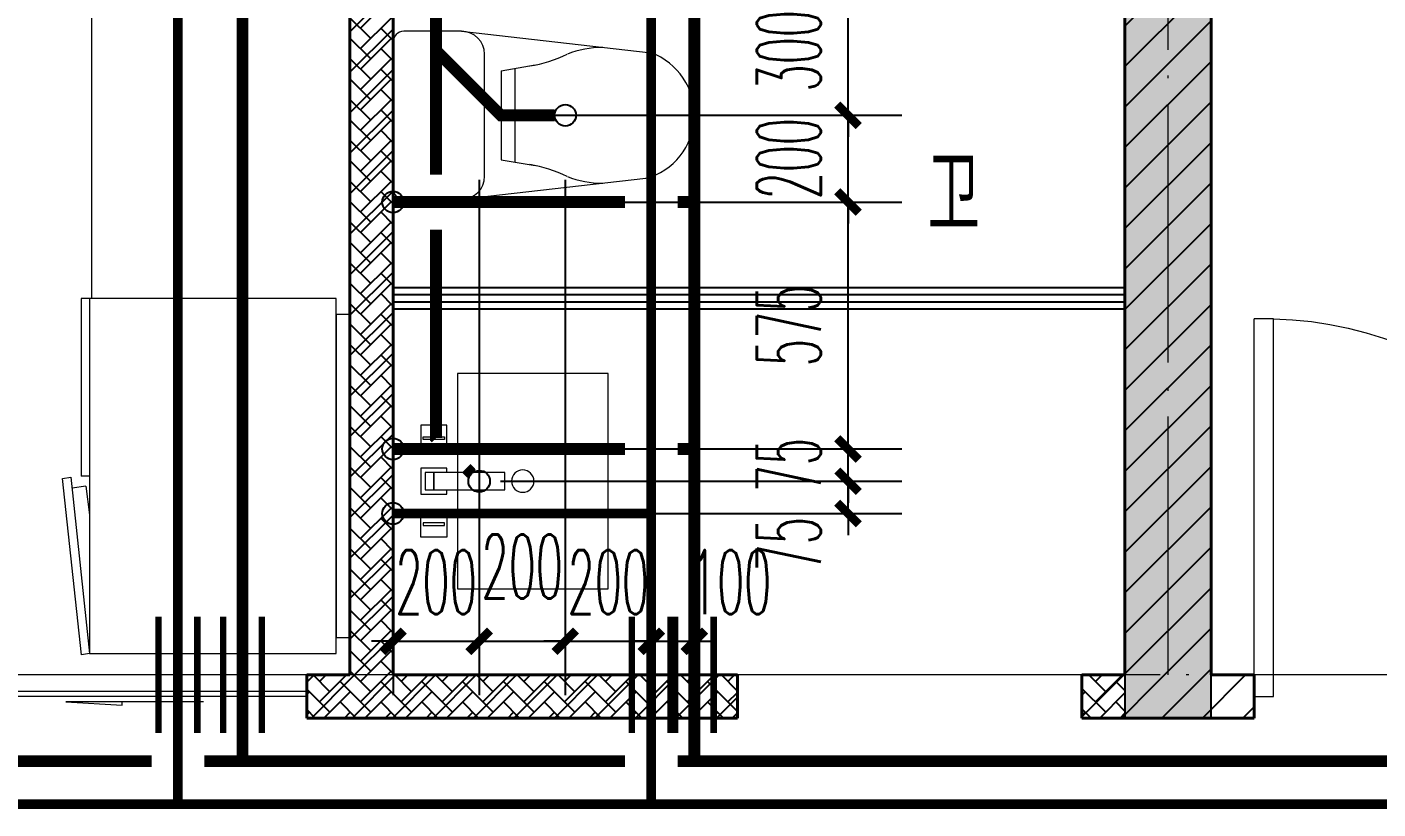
# Model space of a CAD drawing. Extents: x 27938 to 1042331, y -235042 to 1535213.
# Drawn here: x 699367 to 702504, y 140671 to 142487 of the extents above; entities that cross this region are included whole.
import ezdxf

# ---------------------------------------------------------------- set-up
doc = ezdxf.new("R2010")
doc.units = 0
doc.header["$LTSCALE"] = 1000
doc.header["$MEASUREMENT"] = 0
doc.linetypes.add('DASH', pattern=[0.35, 0.25, -0.1])
doc.linetypes.add('DOTE', pattern=[2.42, 2, -0.2, 0.02, -0.2])
for name, color, linetype in [('$RECOVER_210609100354-5', 7, 'Continuous'), ('3.5方案汇报，与郭总、侯月琴确定户型_t8$0$2020.03.04 -1安徽标准化洋房户型(UA）_t8_t8$0$看线', 154, 'Continuous'), ('AH-FURNITURE', 1, 'Continuous'), ('COLUMN', 9, 'Continuous'), ('CURTWALL', 4, 'Continuous'), ('EQUIP_污水', 7, 'Continuous'), ('PIPE-污水', 2, 'W'), ('PIPE-热给水', 5, 'RJ1'), ('PIPE-给水', 3, 'J1'), ('PUB_TEXT', 4, 'Continuous'), ('TWT_DIM', 3, 'Continuous'), ('VALVE_不分区给水', 7, 'Continuous'), ('VPIPE-热给水', 5, 'RJ1'), ('VPIPE-给水', 3, 'TG_J'), ('保温', 6, 'Continuous'), ('建筑-排气道', 9, 'Continuous')]:
    doc.layers.add(name, color=color, linetype=linetype)
for name, color, linetype, lineweight in [('DOTE', 19, 'DOTE', 9), ('LVTRY', 1, 'Continuous', 13), ('PUB_HATCH', 8, 'Continuous', 9), ('WALL', 9, 'Continuous', 40), ('WINDOW', 8, 'Continuous', 15), ('平面-空调预留孔', 173, 'Continuous', 15), ('立面-洞口示意', 152, 'Continuous', 13)]:
    doc.layers.add(name, color=color, linetype=linetype, lineweight=lineweight)
doc.styles.add('_TCH_DIM_T3', font='SIMPLEX.shx', dxfattribs={"width": 0.494118, "bigfont": 'GBCBIG.shx'})
doc.styles.add('DIM_FONT', font='SIMPLEX.shx', dxfattribs={"width": 0.56})
doc.styles.get("Standard").update_dxf_attribs({"font": 'gbenor.shx', "bigfont": 'gbcbig.shx'})
doc.styles.add('TG_LINETYPE', font='SIMPLEX', dxfattribs={"width": 0.8, "height": 3, "bigfont": 'HZTXT'})
doc.linetypes.add('J1', pattern='A,3,-0.2,["J1",Standard,S=0.25,R=0,X=-0.1,Y=-0.115],-0.35', length=3.55)
doc.linetypes.add('RJ1', pattern='A,3,-0.2,["RJ1",Standard,S=0.25,R=0,X=-0.1,Y=-0.115],-0.5', length=3.7)
doc.linetypes.add('TG_J', pattern='A,2,-0.22,["J",TG_LINETYPE,S=0.1,R=0,X=-0.18,Y=-0.15],0', length=2.22)
doc.linetypes.add('W', pattern='A,3,-0.2,["W",Standard,S=0.25,R=0,X=-0.1,Y=-0.115],-0.2', length=3.4)
doc.dimstyles.new('_TWT_ARCH&&50', dxfattribs={"dimtxt": 148.75, "dimasz": 50, "dimexe": 125, "dimexo": 150, "dimgap": 63.125, "dimtad": 1, "dimdec": 0, "dimzin": 0, "dimdsep": 46, "dimtxsty": '_TCH_DIM_T3', "dimblk": 'ARCHTICK', "dimcen": 0.09, "dimclrt": 7, "dimazin": 2, "dimtfac": 1, "dimtdec": 0, "dimtix": 1, "dimtmove": 2, "dimatfit": 3, "dimfxl": 1, "dimtolj": 1, "dimtzin": 0, "dimarcsym": 0})
pattern_1 = [(45, (0, 0), (0, 47.4157523), [100.584, -33.528]), (135, (23.708, 23.708), (3e-15, 47.4157523), [100.584, -33.528])]
pattern_2 = [(45, (0, 47.75), (-47.022601, 47.022601), [])]

# ---------------------------------------------------------------- blocks, each defined once
blk = doc.blocks.new('GFDGDGRDGRDG')
at = {"layer": 'DOTE', "linetype": 'DOTE', "ltscale": 0.3}
for p, q in [((593293.7, 368758.3), (593293.7, 376108.3)), ((595193.7, 368758.3), (595193.7, 376108.3)), ((626393.7, 368758.3), (573593.7, 368758.3)), ((626393.7, 368458.3), (573593.7, 368458.3))]:
    blk.add_line(p, q, dxfattribs=at)
blk = doc.blocks.new('HFHFHFHFTF')
at = {"layer": 'PUB_HATCH'}
blk.add_hatch(color=256, dxfattribs=at).paths.add_polyline_path([(556016.6, 373823.7), (555416.6, 373823.7), (555416.6, 373623.7), (555816.6, 373623.7), (555816.6, 370923.7), (556016.6, 370923.7)])
at = {"layer": 'COLUMN', "color": 8}
for p, q in [((556016.6, 370923.7), (556016.6, 373823.7)), ((555816.6, 373623.7), (555816.6, 370923.7)), ((555816.6, 370923.7), (556016.6, 370923.7))]:
    blk.add_line(p, q, dxfattribs=at)
blk = doc.blocks.new('VDVDVDCZSCCS')
at = {"layer": '保温', "linetype": 'ByBlock', "ltscale": 10}
h = blk.add_hatch(dxfattribs=at)
h.set_pattern_fill('AR-HBONE', color=251, scale=55)
h.set_pattern_definition(pattern_1)
h.paths.add_polyline_path([(554116.6, 373623.7), (554116.5, 371023.7), (554016.5, 371023.7), (554016.6, 373623.7)])
h = blk.add_hatch(dxfattribs=at)
h.set_pattern_fill('AR-HBONE', color=251, scale=55)
h.set_pattern_definition(pattern_1)
edge = h.paths.add_edge_path()
edge.add_line((553916.6, 370923.7), (553916.6, 371023.7))
edge.add_line((553917.7, 371023.7), (554916.5, 371023.7))
edge.add_line((554916.5, 371023.7), (554916.5, 370923.7))
edge.add_line((554916.5, 370923.7), (553916.6, 370923.7))
h = blk.add_hatch(dxfattribs=at)
h.set_pattern_fill('AR-HBONE', color=251, scale=55)
h.set_pattern_definition(pattern_1)
h.paths.add_polyline_path([(555716.5, 370923.7), (555716.5, 371023.7), (555816.5, 371023.7), (555816.5, 370923.7)])
blk = doc.blocks.new('A$C60D053AF')
at = {"layer": 'AH-FURNITURE', "color": 0}
for p, q in [((232.5, -90), (128.3, -90)), ((192.5, -71), (327.6, -71)), ((192.5, -91), (327.6, -91)), ((355.9, -82.7), (384.2, -129)), ((232.5, -110), (128.3, -110)), ((245, -129.5), (245, -122.5)), ((265, -129.5), (265, -122.5)), ((341.7, -96.9), (370, -143.2)), ((255, -281), (255, -251)), ((393, -281), (393, -251)), ((255, -281), (393, -281))]:
    blk.add_line(p, q, dxfattribs=at)
for points in [[(170, -68, 1), (170, -94), (192.5, -94), (192.5, -68)], [(268, -122.5), (268, -107, 0.414214), (248, -87), (232.5, -87), (232.5, -113), (242, -113), (242, -122.5)], [(234, -251), (414, -251, 0.414214), (424, -241), (424, -111, 0.414214), (414, -101), (234, -101, 0.414214), (224, -111), (224, -241, 0.414214)], [(242, -152, 1), (268, -152), (268, -129.5), (242, -129.5)], [(383.8, -161.2, 1), (402.2, -142.8), (386.3, -126.9), (367.9, -145.3)]]:
    blk.add_lwpolyline(points, format="xyb", close=True, dxfattribs=at)
for centre, radius in [((100, -100), 30), ((255, -152), 15), ((255, -152), 10), ((393, -152), 15), ((393, -152), 10)]:
    blk.add_circle(centre, radius, dxfattribs=at)
for radius in [40, 20]:
    blk.add_arc((327.6, -111), radius, 45, 90, dxfattribs=at)
blk = doc.blocks.new('*U40')
h = blk.add_hatch(color=0)
h.set_gradient(color1=(0, 0, 255), rotation=180, tint=1)
h.paths.add_polyline_path([(0, 0), (-6.35, -6.35), (-6.35, -2.159), (-15, -2.159), (-15, 2.159), (-6.35, 2.159), (-6.35, 6.35)])
at = {"color": 0, "linetype": 'Continuous'}
blk.add_lwpolyline([(0, 0), (-6.35, -6.35), (-6.35, -2.159), (-15, -2.159), (-15, 2.159), (-6.35, 2.159), (-6.35, 6.35)], close=True, dxfattribs=at)
blk = doc.blocks.new('sgrsefv')
at = {"layer": 'PUB_HATCH'}
blk.add_hatch(color=0, dxfattribs=at).paths.add_polyline_path([(1112933.3, 840916.3), (1112933.3, 840646.3), (1113073.3, 840646.3), (1113073.3, 840661.3), (1112968.3, 840661.3), (1112948.3, 840681.3), (1112948.3, 840881.3), (1112968.3, 840901.3), (1113288.3, 840901.3), (1113308.3, 840881.3), (1113308.3, 840681.3), (1113288.3, 840661.3), (1113183.3, 840661.3), (1113183.3, 840646.3), (1113323.3, 840646.3), (1113323.3, 840916.3)])
at = {"layer": 'LVTRY', "color": 0}
for p, q in [((1113073.3, 840661.3), (1113073.3, 840646.3)), ((1113183.3, 840661.3), (1113183.3, 840646.3))]:
    blk.add_line(p, q, dxfattribs=at)
for points in [[(1112918.3, 840931.3), (1113338.3, 840931.3), (1113338.3, 840631.3), (1112918.3, 840631.3)], [(1112933.3, 840916.3), (1113323.3, 840916.3), (1113323.3, 840646.3), (1112933.3, 840646.3)], [(1113288.3, 840661.3), (1112968.3, 840661.3), (1112948.3, 840681.3), (1112948.3, 840881.3), (1112968.3, 840901.3), (1113288.3, 840901.3), (1113308.3, 840881.3), (1113308.3, 840681.3), (1113288.3, 840661.3)]]:
    blk.add_lwpolyline(points, close=True, dxfattribs=at)
at = {"layer": '立面-洞口示意', "color": 0}
blk.add_lwpolyline([(1112918.3, 840931.3), (1113181.8, 840837.4), (1113338.3, 840631.3)], dxfattribs=at)
at = {"layer": '建筑-排气道', "color": 8, "xscale": -5, "yscale": 5, "zscale": 5, "rotation": 270}
blk.add_blockref('*U40', (1113118.4, 840599), dxfattribs=at)
blk = doc.blocks.new('rtyg7uyhg')
at = {"layer": 'LVTRY', "color": 0}
for p, q in [((194234.6, 45488.8), (193621, 45488.8)), ((193590.3, 45458.1), (193590.3, 45069.5)), ((193925.8, 45440.4), (193940.1, 45432.2)), ((194265.3, 45069.5), (194265.3, 45458.1)), ((193682.3, 45407), (193887.8, 45407)), ((193896.4, 45429.9), (193857.6, 45326.3)), ((193875.3, 45316), (193945.6, 45401.5)), ((194111.9, 45407), (194173.3, 45407)), ((193621, 45130.8), (193621, 45345.6)), ((194009.6, 45345.6), (194009.6, 45130.8)), ((194050.5, 45130.8), (194050.5, 45345.6)), ((194234.6, 45345.6), (194234.6, 45130.8)), ((193857.6, 45326.3), (193875.3, 45316)), ((193948.3, 45069.5), (193682.3, 45069.5)), ((194173.3, 45069.5), (194111.9, 45069.5)), ((193621, 45038.8), (194234.6, 45038.8))]:
    blk.add_line(p, q, dxfattribs=at)
for centre, radius in [((193866.4, 45437.7), 20.5), ((193989.2, 45437.7), 20.5), ((194071, 45437.7), 20.5), ((193815.3, 45238.2), 25.6), ((194137.5, 45238.2), 25.6)]:
    blk.add_circle(centre, radius, dxfattribs=at)
for centre, radius, start, end in [((193621, 45458.1), 30.7, 90, 180), ((194234.6, 45458.1), 30.7, 360, 90), ((193915.6, 45422.7), 20.5, 60, 159.4623), ((193929.8, 45414.5), 20.5, 320.5377, 60), ((193682.3, 45345.6), 61.4, 90, 180), ((193948.3, 45345.6), 61.4, 360, 90), ((194111.9, 45345.6), 61.4, 90, 180), ((194173.3, 45345.6), 61.4, 360, 90), ((193682.3, 45130.8), 61.4, 180, 270), ((193948.3, 45130.8), 61.4, 270, 360), ((194111.9, 45130.8), 61.4, 180, 270), ((194173.3, 45130.8), 61.4, 270, 360), ((193621, 45069.5), 30.7, 180, 270), ((194234.6, 45069.5), 30.7, 270, 360)]:
    blk.add_arc(centre, radius, start, end, dxfattribs=at)
at = {"layer": 'LVTRY', "color": 0, "style": 'DIM_FONT', "width": 0.8, "flags": 9}
for tag in ['YSIZE', 'XSIZE']:
    blk.add_attdef(tag, (193927.8, 45487.8), '', height=0.5, rotation=90, dxfattribs=at)
blk = doc.blocks.new('A-Kitchen-7')
at = {"layer": 'LVTRY', "color": 0}
for p, q in [((-518.7, 779.7), (-7.2, 834.3)), ((-7.2, 834.3), (-3.6, 810.6)), ((-3.6, 810.6), (-515, 756)), ((-29.1, 767), (-35.2, 806.4)), ((-515, 756), (-518.7, 779.7)), ((515, 756), (-515, 756)), ((-515, 756), (-515, 40)), ((-485.6, 760.5), (-484.9, 756)), ((-29.1, 767), (-112.1, 756)), ((515, 780), (0, 780)), ((0, 756), (0, 780)), ((515, 756), (515, 780)), ((515, 40), (515, 756)), ((-515, 40), (515, 40))]:
    blk.add_line(p, q, dxfattribs=at)
blk.add_lwpolyline([(-468.9, 40), (-468.9, 0), (468.9, 0), (468.9, 40)], close=True, dxfattribs=at)
blk = doc.blocks.new('FRSDFDGDGDRGDR')
at = {"layer": '平面-空调预留孔', "color": 0}
for p, q in [((699612.3, 775044), (699612.3, 775441.2)), ((699618.9, 775447.8), (699746.3, 775447.8)), ((699746.3, 775447.8), (699746.3, 775355.4)), ((699719.9, 775342.2), (699719.9, 775143)), ((699726.5, 775348.8), (699739.7, 775348.8)), ((699726.5, 775136.4), (699739.7, 775136.4)), ((699746.3, 775129.8), (699746.3, 775037.4)), ((699746.3, 775037.4), (699618.9, 775037.4))]:
    blk.add_line(p, q, dxfattribs=at)
blk.add_lwpolyline([(699766.1, 775166.7), (699792.5, 775153.5), (699792.5, 775057.2), (699766.1, 775044), (699766.1, 775017.6), (699618.9, 775017.6, -0.414214), (699592.5, 775044), (699592.5, 775441.2, -0.414214), (699618.9, 775467.6), (699766.1, 775467.6), (699766.1, 775441.2), (699792.5, 775428), (699792.5, 775331.6), (699766.1, 775318.4)], format="xyb", close=True, dxfattribs=at)
for centre, radius in [((699739.7, 775331.6), 10.6), ((699739.7, 775243.2), 15.8), ((699739.7, 775153.5), 10.6)]:
    blk.add_circle(centre, radius, dxfattribs=at)
for centre, start, end in [((699618.9, 775441.2), 90, 180), ((699726.5, 775342.2), 90, 180), ((699739.7, 775355.4), 270, 360), ((699726.5, 775143), 180, 270), ((699739.7, 775129.8), 0, 90), ((699618.9, 775044), 180, 270)]:
    blk.add_arc(centre, 6.6, start, end, dxfattribs=at)
blk = doc.blocks.new('vcxvcdfvdxv')
at = {"layer": 'LVTRY', "color": 0}
for p, q in [((582293.7, 370358.3), (582763.9, 370358.3)), ((582393.7, 369458.3), (582393.7, 370358.3)), ((582547.9, 370115.4), (582763.9, 370358.3)), ((582763.9, 370358.3), (582763.9, 369458.3)), ((582703.7, 370278.3), (582303.7, 370278.3)), ((582393.7, 370268.3), (582393.7, 369548.3)), ((582713.7, 369548.3), (582713.7, 370268.3)), ((582338.7, 370238.3), (582623.7, 370238.3)), ((582578.9, 370168.3), (582578.9, 370258.3)), ((582578.9, 370258.3), (582583.4, 370258.3)), ((582583.4, 370258.3), (582583.4, 370168.3)), ((582338.7, 370233.3), (582623.7, 370233.3)), ((582428.7, 370018.3), (582428.7, 370228.3)), ((582433.7, 370018.3), (582433.7, 370228.3)), ((582628.7, 370228.3), (582628.7, 370018.3)), ((582633.7, 370228.3), (582633.7, 370018.3)), ((582583.4, 370168.3), (582578.9, 370168.3)), ((582293.7, 370115.4), (582547.9, 370115.4)), ((582393.7, 369700.3), (582393.7, 370115.4)), ((582408.7, 370125.6), (582536.2, 370125.6)), ((582408.7, 370121.1), (582408.7, 370125.6)), ((582536.2, 370121.1), (582408.7, 370121.1)), ((582653.7, 370125.6), (582526.2, 370125.6)), ((582526.2, 370125.6), (582526.2, 370121.1)), ((582526.2, 370121.1), (582653.7, 370121.1)), ((582536.2, 370125.6), (582536.2, 370121.1)), ((582547.9, 370115.4), (582547.9, 369700.3)), ((582653.7, 370121.1), (582653.7, 370125.6)), ((582583.4, 370078.3), (582578.9, 370078.3)), ((582578.9, 370078.3), (582578.9, 369988.3)), ((582583.4, 369988.3), (582583.4, 370078.3)), ((582623.7, 370013.3), (582338.7, 370013.3)), ((582623.7, 370008.3), (582338.7, 370008.3)), ((582578.9, 369988.3), (582583.4, 369988.3)), ((582693.1, 369958.3), (582654.3, 369958.3)), ((582673.7, 369938.9), (582673.7, 369977.7)), ((582693.1, 369858.3), (582654.3, 369858.3)), ((582673.7, 369838.9), (582673.7, 369877.7)), ((582578.9, 369738.3), (582578.9, 369828.3)), ((582578.9, 369828.3), (582583.4, 369828.3)), ((582583.4, 369828.3), (582583.4, 369738.3)), ((582623.7, 369808.3), (582338.7, 369808.3)), ((582623.7, 369803.3), (582338.7, 369803.3)), ((582428.7, 369798.3), (582428.7, 369588.3)), ((582433.7, 369798.3), (582433.7, 369588.3)), ((582628.7, 369588.3), (582628.7, 369798.3)), ((582633.7, 369588.3), (582633.7, 369798.3)), ((582583.4, 369738.3), (582578.9, 369738.3)), ((582547.9, 369700.3), (582293.7, 369700.3)), ((582763.9, 369458.3), (582547.9, 369700.3)), ((582536.2, 369695.6), (582408.7, 369695.6)), ((582408.7, 369695.6), (582408.7, 369691.1)), ((582408.7, 369691.1), (582536.2, 369691.1)), ((582526.2, 369691.1), (582526.2, 369695.6)), ((582526.2, 369695.6), (582653.7, 369695.6)), ((582653.7, 369691.1), (582526.2, 369691.1)), ((582536.2, 369691.1), (582536.2, 369695.6)), ((582653.7, 369695.6), (582653.7, 369691.1)), ((582583.4, 369648.3), (582578.9, 369648.3)), ((582578.9, 369648.3), (582578.9, 369558.3)), ((582583.4, 369558.3), (582583.4, 369648.3)), ((582338.7, 369583.3), (582623.7, 369583.3)), ((582338.7, 369578.3), (582623.7, 369578.3)), ((582578.9, 369558.3), (582583.4, 369558.3)), ((582303.7, 369538.3), (582703.7, 369538.3)), ((582763.9, 369458.3), (582293.7, 369458.3))]:
    blk.add_line(p, q, dxfattribs=at)
blk.add_lwpolyline([(582893.7, 368758.3), (582893.7, 370758.3), (583993.7, 370758.3), (583993.7, 369632.3)], dxfattribs=at)
for centre, radius in [((582481.2, 370123.3), 29.7), ((582481.2, 370123.3), 11.7), ((582673.7, 369958.3), 17), ((582673.7, 369858.3), 17), ((582481.2, 369693.3), 29.7), ((582481.2, 369693.3), 11.7)]:
    blk.add_circle(centre, radius, dxfattribs=at)
for centre, radius, start, end in [((582403.7, 370268.3), 10, 90, 180), ((582703.7, 370268.3), 10, 0, 90), ((582438.7, 370228.3), 10, 90, 180), ((582623.7, 370228.3), 10, 0, 90), ((582438.7, 370228.3), 5, 90, 180), ((582623.7, 370228.3), 5, 0, 90), ((582481.2, 370123.3), 56.7, 2.2742, 87.7258), ((582481.2, 370123.3), 52.2, 2.4704, 87.5296), ((582581.2, 370123.3), 56.7, 92.2742, 177.7258), ((582581.2, 370123.3), 52.2, 92.4704, 177.5296), ((582481.2, 370123.3), 56.7, 272.2742, 357.7258), ((582481.2, 370123.3), 52.2, 272.4704, 357.5296), ((582581.2, 370123.3), 56.7, 182.2742, 267.7258), ((582581.2, 370123.3), 52.2, 182.4704, 267.5296), ((582438.7, 370018.3), 10, 180, 270), ((582438.7, 370018.3), 5, 180, 270), ((582623.7, 370018.3), 5, 270, 0), ((582623.7, 370018.3), 10, 270, 0), ((582438.7, 369798.3), 10, 90, 180), ((582438.7, 369798.3), 5, 90, 180), ((582623.7, 369798.3), 10, 0, 90), ((582623.7, 369798.3), 5, 0, 90), ((582481.2, 369693.3), 56.7, 2.2742, 87.7258), ((582481.2, 369693.3), 52.2, 2.4704, 87.5296), ((582581.2, 369693.3), 56.7, 92.2742, 177.7258), ((582581.2, 369693.3), 52.2, 92.4704, 177.5296), ((582481.2, 369693.3), 56.7, 272.2742, 357.7258), ((582481.2, 369693.3), 52.2, 272.4704, 357.5296), ((582581.2, 369693.3), 56.7, 182.2742, 267.7258), ((582581.2, 369693.3), 52.2, 182.4704, 267.5296), ((582438.7, 369588.3), 10, 180, 270), ((582438.7, 369588.3), 5, 180, 270), ((582623.7, 369588.3), 5, 270, 0), ((582623.7, 369588.3), 10, 270, 0), ((582403.7, 369548.3), 10, 180, 270), ((582703.7, 369548.3), 10, 270, 0)]:
    blk.add_arc(centre, radius, start, end, dxfattribs=at)
at = {"color": 8}
for name, p in [('sgrsefv', (-530624.6, -469573)), ('rtyg7uyhg', (389578.4, 325769.5))]:
    blk.add_blockref(name, p, dxfattribs=at)
at = {"color": 8, "rotation": 90}
blk.add_blockref('FRSDFDGDGDRGDR', (1359511.2, -328434.2), dxfattribs=at)
at = {"color": 8, "xscale": -1, "rotation": 90}
blk.add_blockref('A$C60D053AF', (582713.7, 371358.3), dxfattribs=at)
at = {"layer": 'LVTRY', "color": 8, "extrusion": (0, 0, -1), "xscale": -0.7999999999883585, "yscale": 0.7999999999883585, "zscale": -0.7999999999883585, "rotation": 270}
blk.add_blockref('A-Kitchen-7', (-584593.7, 369220.3), dxfattribs=at)
blk = doc.blocks.new('rrrrrrrrrrrra')
at = {"color": 0}
for p, q in [((252.6, 483.7), (-87.4, 483.7)), ((-112.4, 458.7), (-112.4, 324.3)), ((277.6, 324.3), (277.6, 458.7)), ((-112.4, 324.3), (-63.7, -103.4)), ((277.6, 324.3), (227.5, -115.6)), ((-59.1, 271.1), (224.3, 271.1)), ((-20.6, 232.4), (-34.2, 153.6)), ((185.8, 232.4), (-20.6, 232.4)), ((185.8, 232.4), (199.4, 153.6)), ((191.3, 200.5), (-26.1, 200.5))]:
    blk.add_line(p, q, dxfattribs=at)
for centre, radius, start, end in [((-87.4, 458.7), 25, 90, 180), ((252.6, 458.7), 25, 0, 90), ((-59.1, 324.3), 53.3, 180, 270), ((224.3, 324.3), 53.3, 270, 0), ((-322.6, 209.8), 293.8, 333.5369, 351.4828), ((487.8, 209.8), 293.8, 188.5172, 206.4631), ((149, -3.2), 224.1, 158.5202, 180), ((16.2, -3.2), 224.1, 0, 21.4798), ((83.8, -63.6), 152.8, 195.0773, 340.1181)]:
    blk.add_arc(centre, radius, start, end, dxfattribs=at)
blk = doc.blocks.new('A$C1E0F638F')
at = {"color": 0}
for points in [[(499.7, 435.1), (499.7, 85.1), (0, 85.1), (0, 435.1)], [(269.9, 30), (229.9, 30), (229.9, 195), (269.9, 195)], [(119.9, 0), (179.9, 0), (179.9, 60), (119.9, 60)], [(146.9, 55), (152.9, 55), (152.9, 5), (146.9, 5)], [(379.9, 0), (319.9, 0), (319.9, 60), (379.9, 60)], [(352.9, 55), (346.9, 55), (346.9, 5), (352.9, 5)], [(229.9, 30), (269.9, 30), (269.9, 10), (229.9, 10)]]:
    blk.add_lwpolyline(points, close=True, dxfattribs=at)
blk.add_lwpolyline([(269.9, 60), (279.9, 60), (279.9, 0), (219.9, 0), (219.9, 60), (229.9, 60)], dxfattribs=at)
blk.add_circle((249.9, 236.3), 26, dxfattribs=at)
blk = doc.blocks.new('$VALVE$00000533')
at = {"ltscale": 0.5, "const_width": 25}
for points in [[(-225, 75), (225, 75)], [(-225, -75), (225, -75)]]:
    blk.add_lwpolyline(points, dxfattribs=at)
blk = doc.blocks.new('_ArchTick')
at = {"color": 0, "linetype": 'ByBlock', "const_width": 0.4}
blk.add_lwpolyline([(-0.5, -0.5), (0.5, 0.5)], dxfattribs=at)
blk = doc.blocks.new('*D280')
at = {"layer": 'Defpoints', "color": 0}
for p in [(700816.4, 142282.2), (700916.4, 142282.2), (700916.4, 141060.5)]:
    blk.add_point(p, dxfattribs=at)
at = {"layer": 'TWT_DIM', "color": 0, "lineweight": -2}
for p, q in [((700816.4, 142132.2), (700816.4, 140935.5)), ((700916.4, 142132.2), (700916.4, 140935.5)), ((700816.4, 141060.5), (700766.4, 141060.5)), ((700816.4, 141060.5), (700916.4, 141060.5)), ((700916.4, 141060.5), (700966.4, 141060.5))]:
    blk.add_line(p, q, dxfattribs=at)
at = {"layer": 'TWT_DIM', "color": 0, "lineweight": -2, "xscale": 50, "yscale": 50, "zscale": 50}
blk.add_blockref('_ArchTick', (700816.4, 141060.5), dxfattribs=at)
at = {"layer": 'TWT_DIM', "color": 0, "lineweight": -2, "xscale": 50, "yscale": 50, "zscale": 50, "rotation": 180}
blk.add_blockref('_ArchTick', (700916.4, 141060.5), dxfattribs=at)
at = {"layer": 'TWT_DIM', "color": 7, "insert": (701000.5, 141198), "char_height": 148.75, "attachment_point": 5, "style": '_TCH_DIM_T3'}
blk.add_mtext('\\A1;100', dxfattribs=at)
blk = doc.blocks.new('*D281')
at = {"layer": 'Defpoints', "color": 0}
for p in [(700616.6, 142282.2), (700816.4, 142282.2), (700816.4, 141060.5)]:
    blk.add_point(p, dxfattribs=at)
at = {"layer": 'TWT_DIM', "color": 0, "lineweight": -2}
for p, q in [((700616.6, 142132.2), (700616.6, 140935.5)), ((700816.4, 142132.2), (700816.4, 140935.5)), ((700616.6, 141060.5), (700566.6, 141060.5)), ((700616.6, 141060.5), (700816.4, 141060.5)), ((700816.4, 141060.5), (700866.4, 141060.5))]:
    blk.add_line(p, q, dxfattribs=at)
at = {"layer": 'TWT_DIM', "color": 0, "lineweight": -2, "xscale": 50, "yscale": 50, "zscale": 50}
blk.add_blockref('_ArchTick', (700616.6, 141060.5), dxfattribs=at)
at = {"layer": 'TWT_DIM', "color": 0, "lineweight": -2, "xscale": 50, "yscale": 50, "zscale": 50, "rotation": 180}
blk.add_blockref('_ArchTick', (700816.4, 141060.5), dxfattribs=at)
at = {"layer": 'TWT_DIM', "color": 7, "insert": (700716.5, 141198), "char_height": 148.75, "attachment_point": 5, "style": '_TCH_DIM_T3'}
blk.add_mtext('\\A1;200', dxfattribs=at)
blk = doc.blocks.new('*D282')
at = {"layer": 'Defpoints', "color": 0}
for p in [(700416.6, 142282.2), (700616.6, 142282.2), (700616.6, 141060.5)]:
    blk.add_point(p, dxfattribs=at)
at = {"layer": 'TWT_DIM', "color": 0, "lineweight": -2}
for p, q in [((700416.6, 142132.2), (700416.6, 140935.5)), ((700616.6, 142132.2), (700616.6, 140935.5)), ((700416.6, 141060.5), (700616.6, 141060.5))]:
    blk.add_line(p, q, dxfattribs=at)
at = {"layer": 'TWT_DIM', "color": 0, "lineweight": -2, "xscale": 50, "yscale": 50, "zscale": 50, "rotation": 180}
blk.add_blockref('_ArchTick', (700416.6, 141060.5), dxfattribs=at)
at = {"layer": 'TWT_DIM', "color": 0, "lineweight": -2, "xscale": 50, "yscale": 50, "zscale": 50}
blk.add_blockref('_ArchTick', (700616.6, 141060.5), dxfattribs=at)
at = {"layer": 'TWT_DIM', "color": 7, "insert": (700516.6, 141234.2), "char_height": 148.75, "attachment_point": 5, "style": '_TCH_DIM_T3'}
blk.add_mtext('\\A1;200', dxfattribs=at)
blk = doc.blocks.new('*D283')
at = {"layer": 'Defpoints', "color": 0}
for p in [(700216.6, 142282.2), (700416.6, 142282.2), (700416.6, 141060.5)]:
    blk.add_point(p, dxfattribs=at)
at = {"layer": 'TWT_DIM', "color": 0, "lineweight": -2}
for p, q in [((700216.6, 142132.2), (700216.6, 140935.5)), ((700416.6, 142132.2), (700416.6, 140935.5)), ((700216.6, 141060.5), (700166.6, 141060.5)), ((700216.6, 141060.5), (700416.6, 141060.5)), ((700416.6, 141060.5), (700466.6, 141060.5))]:
    blk.add_line(p, q, dxfattribs=at)
at = {"layer": 'TWT_DIM', "color": 0, "lineweight": -2, "xscale": 50, "yscale": 50, "zscale": 50}
blk.add_blockref('_ArchTick', (700216.6, 141060.5), dxfattribs=at)
at = {"layer": 'TWT_DIM', "color": 0, "lineweight": -2, "xscale": 50, "yscale": 50, "zscale": 50, "rotation": 180}
blk.add_blockref('_ArchTick', (700416.6, 141060.5), dxfattribs=at)
at = {"layer": 'TWT_DIM', "color": 7, "insert": (700316.6, 141198), "char_height": 148.75, "attachment_point": 5, "style": '_TCH_DIM_T3'}
blk.add_mtext('\\A1;200', dxfattribs=at)
blk = doc.blocks.new('*D284')
at = {"layer": 'Defpoints', "color": 0}
for p in [(700316.5, 141432.3), (701273.3, 141432.3), (700316.5, 141357.3)]:
    blk.add_point(p, dxfattribs=at)
at = {"layer": 'TWT_DIM', "color": 0, "lineweight": -2}
for p, q in [((701273.3, 141432.3), (701273.3, 141482.3)), ((700466.5, 141432.3), (701398.3, 141432.3)), ((701273.3, 141357.3), (701273.3, 141432.3)), ((700466.5, 141357.3), (701398.3, 141357.3)), ((701273.3, 141357.3), (701273.3, 141307.3))]:
    blk.add_line(p, q, dxfattribs=at)
at = {"layer": 'TWT_DIM', "color": 0, "lineweight": -2, "xscale": 50, "yscale": 50, "zscale": 50}
for p, rotation in [((701273.3, 141432.3), 270), ((701273.3, 141357.3), 90)]:
    blk.add_blockref('_ArchTick', p, dxfattribs=dict(at, rotation=rotation))
at = {"layer": 'TWT_DIM', "color": 7, "insert": (701135.8, 141285.7), "char_height": 148.75, "attachment_point": 5, "rotation": 90, "style": '_TCH_DIM_T3'}
blk.add_mtext('\\A1;75', dxfattribs=at)
blk = doc.blocks.new('*D285')
at = {"layer": 'Defpoints', "color": 0}
for p in [(700316.5, 141507.3), (701273.3, 141507.3), (700316.5, 141432.3)]:
    blk.add_point(p, dxfattribs=at)
at = {"layer": 'TWT_DIM', "color": 0, "lineweight": -2}
for p, q in [((701273.3, 141507.3), (701273.3, 141557.3)), ((700466.5, 141507.3), (701398.3, 141507.3)), ((701273.3, 141432.3), (701273.3, 141507.3)), ((700466.5, 141432.3), (701398.3, 141432.3)), ((701273.3, 141432.3), (701273.3, 141382.3))]:
    blk.add_line(p, q, dxfattribs=at)
at = {"layer": 'TWT_DIM', "color": 0, "lineweight": -2, "xscale": 50, "yscale": 50, "zscale": 50}
for p, rotation in [((701273.3, 141507.3), 270), ((701273.3, 141432.3), 90)]:
    blk.add_blockref('_ArchTick', p, dxfattribs=dict(at, rotation=rotation))
at = {"layer": 'TWT_DIM', "color": 7, "insert": (701135.8, 141469.8), "char_height": 148.75, "attachment_point": 5, "rotation": 90, "style": '_TCH_DIM_T3'}
blk.add_mtext('\\A1;75', dxfattribs=at)
blk = doc.blocks.new('*D286')
at = {"layer": 'Defpoints', "color": 0}
for p in [(700316.5, 142080.7), (701273.3, 142080.7), (700316.5, 141507.3)]:
    blk.add_point(p, dxfattribs=at)
at = {"layer": 'TWT_DIM', "color": 0, "lineweight": -2}
for p, q in [((700466.5, 142080.7), (701398.3, 142080.7)), ((701273.3, 141507.3), (701273.3, 142080.7)), ((700466.5, 141507.3), (701398.3, 141507.3))]:
    blk.add_line(p, q, dxfattribs=at)
at = {"layer": 'TWT_DIM', "color": 0, "lineweight": -2, "xscale": 50, "yscale": 50, "zscale": 50}
for p, rotation in [((701273.3, 142080.7), 90), ((701273.3, 141507.3), 270)]:
    blk.add_blockref('_ArchTick', p, dxfattribs=dict(at, rotation=rotation))
at = {"layer": 'TWT_DIM', "color": 7, "insert": (701135.8, 141794), "char_height": 148.75, "attachment_point": 5, "rotation": 90, "style": '_TCH_DIM_T3'}
blk.add_mtext('\\A1;575', dxfattribs=at)
blk = doc.blocks.new('*D287')
at = {"layer": 'Defpoints', "color": 0}
for p in [(700316.5, 142282.2), (701273.3, 142282.2), (700316.5, 142080.7)]:
    blk.add_point(p, dxfattribs=at)
at = {"layer": 'TWT_DIM', "color": 0, "lineweight": -2}
for p, q in [((701273.3, 142282.2), (701273.3, 142332.2)), ((700466.5, 142282.2), (701398.3, 142282.2)), ((701273.3, 142080.7), (701273.3, 142282.2)), ((700466.5, 142080.7), (701398.3, 142080.7)), ((701273.3, 142080.7), (701273.3, 142030.7))]:
    blk.add_line(p, q, dxfattribs=at)
at = {"layer": 'TWT_DIM', "color": 0, "lineweight": -2, "xscale": 50, "yscale": 50, "zscale": 50}
for p, rotation in [((701273.3, 142282.2), 270), ((701273.3, 142080.7), 90)]:
    blk.add_blockref('_ArchTick', p, dxfattribs=dict(at, rotation=rotation))
at = {"layer": 'TWT_DIM', "color": 7, "insert": (701135.8, 142181.4), "char_height": 148.75, "attachment_point": 5, "rotation": 90, "style": '_TCH_DIM_T3'}
blk.add_mtext('\\A1;200', dxfattribs=at)
blk = doc.blocks.new('*D288')
at = {"layer": 'Defpoints', "color": 0}
for p in [(700316.5, 142582), (701273.3, 142582), (700316.5, 142282.2)]:
    blk.add_point(p, dxfattribs=at)
at = {"layer": 'TWT_DIM', "color": 0, "lineweight": -2}
for p, q in [((701273.3, 142582), (701273.3, 142632)), ((700466.5, 142582), (701398.3, 142582)), ((701273.3, 142282.2), (701273.3, 142582)), ((700466.5, 142282.2), (701398.3, 142282.2)), ((701273.3, 142282.2), (701273.3, 142232.2))]:
    blk.add_line(p, q, dxfattribs=at)
at = {"layer": 'TWT_DIM', "color": 0, "lineweight": -2, "xscale": 50, "yscale": 50, "zscale": 50}
for p, rotation in [((701273.3, 142582), 270), ((701273.3, 142282.2), 90)]:
    blk.add_blockref('_ArchTick', p, dxfattribs=dict(at, rotation=rotation))
at = {"layer": 'TWT_DIM', "color": 7, "insert": (701135.8, 142432.1), "char_height": 148.75, "attachment_point": 5, "rotation": 90, "style": '_TCH_DIM_T3'}
blk.add_mtext('\\A1;300', dxfattribs=at)
blk = doc.blocks.new('$TwtSys$00000147')
blk.add_circle((0, 0, 0), 25)
blk = doc.blocks.new('$DorLib2D$00000001')
for p, q in [((0.45, 0.975), (0.5, 0.975)), ((0.45, 0), (0.45, 0.975)), ((0.5, 0), (0.5, 0.975)), ((0.5, 0), (0.45, 0))]:
    blk.add_line(p, q)
at = {"lineweight": 13}
blk.add_arc((0.475, 0), 0.975, 91.4693, 180, dxfattribs=at)
blk = doc.blocks.new('$DorLib2D$00000131')
at = {"color": 0, "linetype": 'Continuous'}
for p, q in [((0.15, 0.125), (0.2319, 0.1973)), ((0.2319, 0.1973), (0.2319, 0.125)), ((-0.5, 0.125), (-0.5, 0)), ((0.0192, 0.125), (-0.5, 0.125)), ((0.0192, 0), (0.0192, 0.125)), ((0.35, 0.125), (0.15, 0.125)), ((-0.5, 0), (0.0192, 0)), ((-0.024, 0), (0.5, 0)), ((-0.024, -0.125), (-0.024, 0)), ((0.5, 0), (0.5, -0.125)), ((-0.35, -0.125), (-0.15, -0.125)), ((-0.2319, -0.1973), (-0.2319, -0.125)), ((-0.15, -0.125), (-0.2319, -0.1973)), ((0.5, -0.125), (-0.024, -0.125))]:
    blk.add_line(p, q, dxfattribs=at)

msp = doc.modelspace()

# ---------------------------------------------------------------- hatches: boundary and pattern name
at = {"layer": '$RECOVER_210609100354-5'}
h = msp.add_hatch(dxfattribs=at)
h.set_pattern_fill('普通砖', color=256, scale=50, style=0)
h.set_pattern_definition(pattern_2)
h.paths.add_polyline_path([(700149.9, 143649), (700116.6, 143582.3), (700116.6, 140982.3), (700149.9, 140949), (700216.6, 140982.3), (700216.6, 143582.3)])
h = msp.add_hatch(dxfattribs=at)
h.set_pattern_fill('普通砖', color=256, scale=50, style=0)
h.set_pattern_definition(pattern_2)
h.paths.add_polyline_path([(702016.6, 143649), (701916.6, 143582.3), (701916.6, 140982.3), (702016.6, 140949), (702116.6, 140982.3), (702116.6, 143582.3)])
h = msp.add_hatch(dxfattribs=at)
h.set_pattern_fill('普通砖', color=256, scale=50, style=0)
h.set_pattern_definition(pattern_2)
h.paths.add_polyline_path([(700116.6, 140982.3), (700016.6, 140982.3), (700016.6, 140882.3), (700116.6, 140882.3), (700149.9, 140949)])
h = msp.add_hatch(dxfattribs=at)
h.set_pattern_fill('普通砖', color=256, scale=50, style=0)
h.set_pattern_definition(pattern_2)
h.paths.add_polyline_path([(700116.6, 140882.3), (701016.6, 140882.3), (701016.6, 140982.3), (700216.6, 140982.3), (700149.9, 140949)])
h = msp.add_hatch(dxfattribs=at)
h.set_pattern_fill('普通砖', color=256, scale=50, style=0)
h.set_pattern_definition(pattern_2)
h.paths.add_polyline_path([(701916.6, 140982.3), (701816.6, 140982.3), (701816.6, 140882.3), (702016.6, 140882.3), (702016.6, 140949)])
h = msp.add_hatch(dxfattribs=at)
h.set_pattern_fill('普通砖', color=256, scale=50, style=0)
h.set_pattern_definition(pattern_2)
h.paths.add_polyline_path([(702016.6, 140882.3), (702216.6, 140882.3), (702216.6, 140982.3), (702116.6, 140982.3), (702016.6, 140949)])
at = {"layer": 'PIPE-污水'}
for points in [[(700466.7, 142282.2), (700457, 142272.5), (700461, 142268.4)], [(700466.7, 142282.2), (700466.7, 142268.4), (700461, 142268.4)], [(700316.6, 141532.4), (700306.9, 141522.7), (700302.8, 141526.7)], [(700316.6, 141532.4), (700302.8, 141532.4), (700302.8, 141526.7)]]:
    msp.add_hatch(color=256, dxfattribs=at).paths.add_polyline_path(points)
at = {"layer": 'PIPE-热给水'}
for points in [[(700816.4, 140682.3), (700816.4, 140671.1), (700805.1, 140671.1)], [(700816.4, 140682.3), (700827.6, 140682.3), (700827.6, 140671.1)], [(700816.4, 140682.3), (700816.4, 140671.1), (700827.6, 140671.1)]]:
    msp.add_hatch(color=256, dxfattribs=at).paths.add_polyline_path(points)

# ---------------------------------------------------------------- linework, layer by layer
at = {"layer": 'CURTWALL', "color": 8}
for p, q in [((700216.6, 141882.3), (701916.6, 141882.3)), ((700216.6, 141882.3), (700216.6, 141832.3)), ((701916.6, 141882.3), (701916.6, 141832.3)), ((700216.6, 141865.7), (701916.6, 141865.7)), ((700216.6, 141849), (701916.6, 141849)), ((700216.6, 141832.3), (701916.6, 141832.3))]:
    msp.add_line(p, q, dxfattribs=at)
at = {"layer": 'LVTRY', "color": 8}
msp.add_lwpolyline([(700816.6, 140982.3), (700216.6, 140982.3), (700216.6, 141882.3), (700816.6, 141882.3)], close=True, dxfattribs=at)
at = {"layer": 'PIPE-污水', "ltscale": 0.5, "const_width": 27.5}
for points in [[(700316.6, 142511.5), (700316.6, 142432.3)], [(700466.7, 142282.2), (700316.6, 142432.3)], [(700316.6, 142432.3), (700316.6, 142144.4)], [(700591.7, 142282.2), (700466.7, 142282.2)], [(700316.6, 142016.9), (700316.6, 141532.4)], [(700399, 141450), (700386.8, 141462.3)]]:
    msp.add_lwpolyline(points, dxfattribs=at)
at = {"layer": 'PIPE-热给水', "ltscale": 0.5, "const_width": 22.5}
for points in [[(699717, 140682.3), (699717, 143582.3)], [(700816.4, 143132.3), (700816.4, 140682.3)], [(700816.6, 141357.3), (700216.6, 141357.3)], [(699717, 140682.3), (698016.6, 140682.3)], [(700816.4, 140682.3), (699717, 140682.3)], [(700816.4, 140682.3), (703216.6, 140682.3)]]:
    msp.add_lwpolyline(points, dxfattribs=at)
at = {"layer": 'PIPE-给水', "ltscale": 0.5, "const_width": 27.5}
for points in [[(699867, 140782.3), (699867, 143582.3)], [(700916.4, 143282.3), (700916.4, 141507.3)], [(700755.1, 142080.6), (700216.5, 142080.7)], [(700916.3, 142080.6), (700877.6, 142080.6)], [(700755.1, 141507.3), (700216.6, 141507.3)], [(700916.4, 141507.3), (700877.6, 141507.3)], [(700916.4, 141507.3), (700916.4, 140782.3)], [(697916.6, 140782.3), (699655.7, 140782.3)], [(699778.2, 140782.3), (699867, 140782.3)], [(699867, 140782.3), (700755.1, 140782.3)], [(700877.6, 140782.3), (700916.4, 140782.3)], [(700916.4, 140782.3), (703116.6, 140782.3)]]:
    msp.add_lwpolyline(points, dxfattribs=at)
at = {"layer": 'VPIPE-热给水'}
msp.add_circle((700216.6, 141357.3), 25, dxfattribs=at)
at = {"layer": 'VPIPE-给水'}
for centre in [(700216.5, 142080.7), (700216.6, 141507.3)]:
    msp.add_circle(centre, 25, dxfattribs=at)
at = {"layer": 'WALL', "color": 8}
for p, q in [((700116.6, 143582.3), (700116.6, 140982.3)), ((700216.6, 143582.3), (700216.6, 140982.3)), ((701916.6, 143582.3), (701916.6, 140982.3)), ((702116.6, 143582.3), (702116.6, 140982.3)), ((700116.6, 140982.3), (700016.6, 140982.3)), ((700016.6, 140982.3), (700016.6, 140882.3)), ((701016.6, 140982.3), (700216.6, 140982.3)), ((701016.6, 140882.3), (701016.6, 140982.3)), ((701916.6, 140982.3), (701816.6, 140982.3)), ((701816.6, 140982.3), (701816.6, 140882.3)), ((702216.6, 140982.3), (702116.6, 140982.3)), ((702216.6, 140882.3), (702216.6, 140982.3)), ((700016.6, 140882.3), (700116.6, 140882.3)), ((700116.6, 140882.3), (701016.6, 140882.3)), ((701816.6, 140882.3), (702016.6, 140882.3)), ((702016.6, 140882.3), (702216.6, 140882.3))]:
    msp.add_line(p, q, dxfattribs=at)
at = {"layer": 'WINDOW', "color": 8}
for p, q in [((700016.6, 140982.3), (698416.6, 140982.3)), ((701816.6, 140982.3, 800), (701016.6, 140982.3, 800))]:
    msp.add_line(p, q, dxfattribs=at)
at = {"layer": 'WINDOW', "color": 8, "linetype": 'DASH'}
for p, q in [((701016.6, 140982.3), (701016.6, 140882.3)), ((701816.6, 140882.3), (701816.6, 140982.3))]:
    msp.add_line(p, q, dxfattribs=at)

# ---------------------------------------------------------------- block references
at = {"color": 8}
for name, p in [('HFHFHFHFTF', (146100, -230041.4)), ('VDVDVDCZSCCS', (146100, -230041.4)), ('vcxvcdfvdxv', (115522.9, -227776))]:
    msp.add_blockref(name, p, dxfattribs=at)
at = {"layer": '3.5方案汇报，与郭总、侯月琴确定户型_t8$0$2020.03.04 -1安徽标准化洋房户型(UA）_t8_t8$0$看线', "ltscale": 10}
msp.add_blockref('GFDGDGRDGRDG', (106822.9, -227776), dxfattribs=at)
at = {"layer": 'EQUIP_污水'}
for p in [(700616.7, 142282.2), (700416.7, 141432.3)]:
    msp.add_blockref('$TwtSys$00000147', p, dxfattribs=at)
at = {"layer": 'LVTRY', "color": 8, "rotation": 90}
msp.add_blockref('rrrrrrrrrrrra', (700700.3, 142199.6), dxfattribs=at)
at = {"layer": 'LVTRY', "color": 8, "extrusion": (0, 0, -1), "zscale": -1, "rotation": 90}
msp.add_blockref('A$C1E0F638F', (-700281.5, 141182.6), dxfattribs=at)
at = {"layer": 'VALVE_不分区给水', "xscale": 0.6, "yscale": -0.6, "zscale": 0.6, "rotation": 90.00000000000001}
for p in [(699717, 140982.6, 3000), (699867, 140982.6, 3000), (700816.4, 140982.6), (700916.4, 140982.6, 3000)]:
    msp.add_blockref('$VALVE$00000533', p, dxfattribs=at)
at = {"layer": 'WINDOW', "color": 8}
for name, p, xscale, yscale, zscale, rotation in [('$DorLib2D$00000001', (702666.6, 140932.3), -900, 900, -900, 359.9999933050298), ('$DorLib2D$00000131', (699216.6, 140932.3), 1600, -100, 1600, 180.0000000007281)]:
    msp.add_blockref(name, p, dxfattribs=dict(at, xscale=xscale, yscale=yscale, zscale=zscale, rotation=rotation))

# ---------------------------------------------------------------- texts
at = {"layer": 'PUB_TEXT', "color": 8}
msp.add_text('卫', height=168.8, dxfattribs=at).set_placement((701457.8, 142016.6))

# ---------------------------------------------------------------- dimensions: what is measured, and where the dimension line sits
at = {"layer": 'TWT_DIM'}
for p1, p2, distance, picture, middle in [((700316.5, 142282.2), (700316.5, 142582), -956.8, '*D288', (701135.8, 142432.1)), ((700216.6, 142282.2), (700416.6, 142282.2), -1221.7, '*D283', (700316.6, 141198)), ((700616.6, 142282.2), (700816.4, 142282.2), -1221.7, '*D281', (700716.5, 141198)), ((700316.5, 141432.3), (700316.5, 141507.3), -956.8, '*D285', (701135.8, 141469.8))]:
    dim = msp.add_aligned_dim(p1=p1, p2=p2, distance=distance, dimstyle='_TWT_ARCH&&50', dxfattribs=at)
    dim.commit()
    dim.dimension.update_dxf_attribs({"geometry": picture, "text_midpoint": middle})
for p1, p2, text, picture, middle in [((700316.5, 142080.7), (700316.5, 142282.2), '200', '*D287', (701135.8, 142181.4)), ((700316.5, 141507.3), (700316.5, 142080.7), '575', '*D286', (701135.8, 141794))]:
    dim = msp.add_aligned_dim(p1=p1, p2=p2, distance=-956.8, text=text, dimstyle='_TWT_ARCH&&50', dxfattribs=at)
    dim.commit()
    dim.dimension.update_dxf_attribs({"geometry": picture, "text_midpoint": middle})
for base, p1, p2, angle, picture, middle in [((700616.6, 141060.5), (700416.6, 142282.2), (700616.6, 142282.2), 0, '*D282', (700516.6, 141234.2)), ((700916.4, 141060.5), (700816.4, 142282.2), (700916.4, 142282.2), 0, '*D280', (701000.5, 141198)), ((701273.3, 141432.3), (700316.5, 141357.3), (700316.5, 141432.3), 90, '*D284', (701135.8, 141285.7))]:
    dim = msp.add_linear_dim(base=base, p1=p1, p2=p2, angle=angle, dimstyle='_TWT_ARCH&&50', dxfattribs=at)
    dim.commit()
    dim.dimension.update_dxf_attribs({"geometry": picture, "text_midpoint": middle, "dimtype": 129})

doc.saveas('drawing.dxf')
